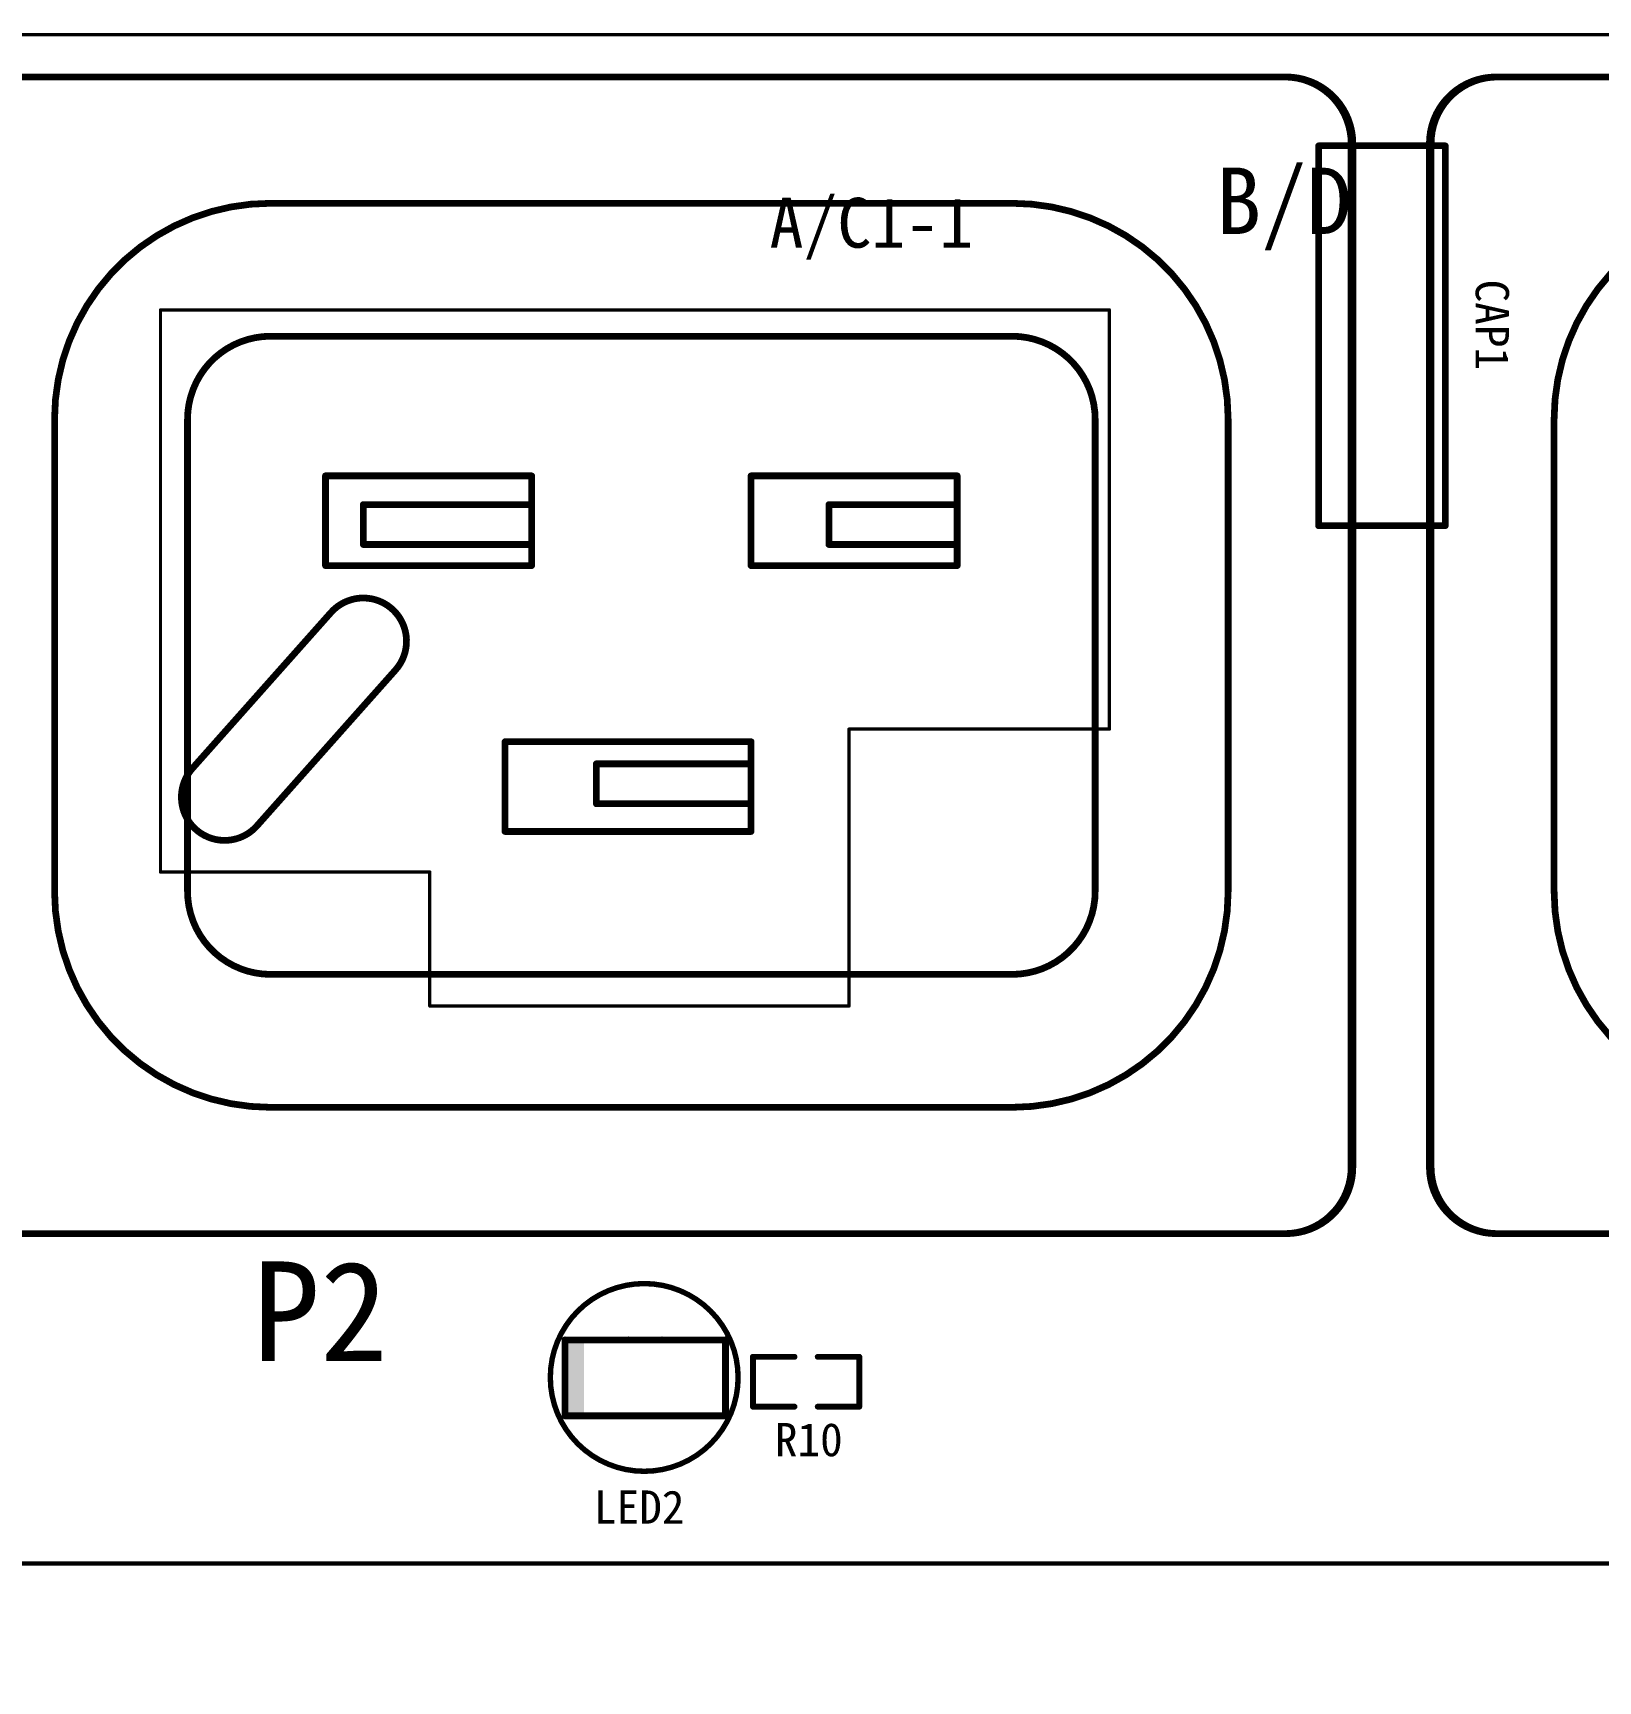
# Model space of a CAD drawing. Extents: x 741 to 1239, y 424 to 620.
# Drawn here: x 1038.64 to 1085.72, y 477.85 to 527.44 of the extents above; entities that cross this region are included whole.
import ezdxf

# ---------------------------------------------------------------- set-up
doc = ezdxf.new("R2010")
doc.units = 0
doc.header["$MEASUREMENT"] = 0
doc.layers.get('0').update_dxf_attribs({"linetype": 'CONTINUOUS'})
doc.layers.get('Defpoints').update_dxf_attribs({"linetype": 'CONTINUOUS'})
doc.layers.add('KEEPOUTLAYER', color=6, linetype='CONTINUOUS')
doc.layers.add('TOPOVERLAY', color=7, linetype='CONTINUOUS')
doc.styles.get("Standard").update_dxf_attribs({"font": 'SimSun.ttf'})
doc.dimstyles.get("Standard").update_dxf_attribs({"dimtxt": 0.18, "dimasz": 0.18, "dimexe": 0.18, "dimexo": 0.0625, "dimgap": 0.09, "dimtad": 0, "dimtih": 1, "dimtoh": 1, "dimdec": 4, "dimzin": 0, "dimdsep": 46, "dimtxsty": 'Standard', "dimcen": 0.09, "dimadec": 0, "dimazin": 0, "dimtfac": 1, "dimtdec": 4, "dimtofl": 0, "dimtmove": 0, "dimatfit": 0, "dimfxl": 1, "dimtolj": 1, "dimtzin": 0, "dimarcsym": 0})

# ---------------------------------------------------------------- blocks, each defined once
blk = doc.blocks.new('0603_120')
at = {"layer": 'TOPOVERLAY', "const_width": 0.178}
for points in [[(-0.75, 0.35), (-0.75, 1.6)], [(0.75, 1.6), (-0.75, 1.6)], [(0.75, 0.35), (0.75, 1.6)], [(-0.75, -1.6), (-0.75, -0.35)], [(0.75, -1.6), (0.75, -0.35)], [(0.75, -1.6), (-0.75, -1.6)]]:
    blk.add_lwpolyline(points, dxfattribs=at)
at = {"layer": 'TOPOVERLAY', "const_width": 0.0889}
for points in [[(-0.794, 1.6, 1), (-0.706, 1.6, 1)], [(-0.794, 1.6, 1), (-0.706, 1.6, 1)], [(0.706, 1.6, 1), (0.794, 1.6, 1)], [(0.706, 1.6, 1), (0.794, 1.6, 1)], [(-0.794, 0.35, 1), (-0.706, 0.35, 1)], [(0.706, 0.35, 1), (0.794, 0.35, 1)], [(-0.794, -0.35, 1), (-0.706, -0.35, 1)], [(0.706, -0.35, 1), (0.794, -0.35, 1)], [(-0.794, -1.6, 1), (-0.706, -1.6, 1)], [(-0.794, -1.6, 1), (-0.706, -1.6, 1)], [(0.706, -1.6, 1), (0.794, -1.6, 1)], [(0.706, -1.6, 1), (0.794, -1.6, 1)]]:
    blk.add_lwpolyline(points, format="xyb", close=True, dxfattribs=at)
blk = doc.blocks.new('C19_131')
at = {"layer": 'TOPOVERLAY', "const_width": 0.203}
for points in [[(-17.407, 19.405, -0.414214), (-15.407, 21.405)], [(-17.407, 19.355, -0.414214), (-15.407, 21.355)], [(15.393, 21.405, -0.414214), (17.393, 19.405)], [(15.393, 21.355, -0.414214), (17.393, 19.355)], [(-13.607, 11.155, -0.414214), (-7.107, 17.655)], [(7.093, 17.655, -0.414214), (13.593, 11.155)], [(-9.607, 11.155, -0.414214), (-7.107, 13.655)], [(7.093, 13.655, -0.414214), (9.593, 11.155)], [(-1.295, -9.331, -1), (0.432, -7.387)], [(-7.107, -17.645, -0.414214), (-13.607, -11.145)], [(-7.107, -13.645, -0.414214), (-9.607, -11.145)], [(13.593, -11.145, -0.414214), (7.093, -17.645)], [(9.593, -11.145, -0.414214), (7.093, -13.645)], [(5.125, -11.558, -1), (3.398, -13.502)], [(-15.407, -21.345, -0.414214), (-17.407, -19.345)], [(-15.407, -21.395, -0.414214), (-17.407, -19.395)], [(17.393, -19.345, -0.414214), (15.393, -21.345)], [(17.393, -19.395, -0.414214), (15.393, -21.395)]]:
    blk.add_lwpolyline(points, format="xyb", dxfattribs=at)
for points in [[(15.393, 21.405), (-15.407, 21.405)], [(15.393, 21.355), (-15.407, 21.355)], [(-17.407, -19.395), (-17.407, 19.405)], [(17.393, -19.395), (17.393, 19.405)], [(7.093, 17.655), (-7.107, 17.655)], [(7.093, 13.655), (-7.107, 13.655)], [(-13.607, -11.145), (-13.607, 11.155)], [(-9.607, -11.145), (-9.607, 11.155)], [(9.593, -11.145), (9.593, 11.155)], [(13.593, -11.145), (13.593, 11.155)], [(-5.407, 3.305), (-5.407, 9.505)], [(-2.707, 9.505), (-5.407, 9.505)], [(-4.541, 5.647), (-4.541, 9.505)], [(-3.341, 5.647), (-3.341, 9.505)], [(-2.707, 3.305), (-2.707, 9.505)], [(-3.341, 5.647), (-4.541, 5.647)], [(-2.707, 3.305), (-5.407, 3.305)], [(2.593, -4.095), (2.593, 3.305)], [(5.293, 3.305), (2.593, 3.305)], [(3.257, -1.348), (3.257, 3.305)], [(4.457, -1.348), (4.457, 3.305)], [(5.293, -4.095), (5.293, 3.305)], [(4.457, -1.348), (3.257, -1.348)], [(-5.407, -9.495), (-5.407, -3.295)], [(-2.707, -3.295), (-5.407, -3.295)], [(-4.541, -8.358), (-4.541, -3.295)], [(-3.341, -8.358), (-3.341, -3.295)], [(-2.707, -9.495), (-2.707, -3.295)], [(5.293, -4.095), (2.593, -4.095)], [(5.125, -11.558), (0.432, -7.387)], [(-3.341, -8.358), (-4.541, -8.358)], [(-2.707, -9.495), (-5.407, -9.495)], [(3.398, -13.502), (-1.295, -9.331)], [(7.093, -13.645), (-7.107, -13.645)], [(7.093, -17.645), (-7.107, -17.645)], [(15.393, -21.345), (-15.407, -21.345)], [(15.393, -21.395), (-15.407, -21.395)]]:
    blk.add_lwpolyline(points, dxfattribs=at)
at = {"layer": 'TOPOVERLAY', "const_width": 0.102}
for points in [[(-15.458, 21.405, 1), (-15.356, 21.405, 1)], [(-15.458, 21.405, 1), (-15.356, 21.405, 1)], [(-15.458, 21.355, 1), (-15.356, 21.355, 1)], [(-15.458, 21.355, 1), (-15.356, 21.355, 1)], [(15.342, 21.405, 1), (15.444, 21.405, 1)], [(15.342, 21.405, 1), (15.444, 21.405, 1)], [(15.342, 21.355, 1), (15.444, 21.355, 1)], [(15.342, 21.355, 1), (15.444, 21.355, 1)], [(-17.458, 19.405, 1), (-17.356, 19.405, 1)], [(-17.458, 19.405, 1), (-17.356, 19.405, 1)], [(-17.458, 19.355, 1), (-17.356, 19.355, 1)], [(17.342, 19.405, 1), (17.444, 19.405, 1)], [(17.342, 19.405, 1), (17.444, 19.405, 1)], [(17.342, 19.355, 1), (17.444, 19.355, 1)], [(-7.158, 17.655, 1), (-7.056, 17.655, 1)], [(-7.158, 17.655, 1), (-7.056, 17.655, 1)], [(7.042, 17.655, 1), (7.144, 17.655, 1)], [(7.042, 17.655, 1), (7.144, 17.655, 1)], [(-7.158, 13.655, 1), (-7.056, 13.655, 1)], [(-7.158, 13.655, 1), (-7.056, 13.655, 1)], [(7.042, 13.655, 1), (7.144, 13.655, 1)], [(7.042, 13.655, 1), (7.144, 13.655, 1)], [(-13.658, 11.155, 1), (-13.556, 11.155, 1)], [(-13.658, 11.155, 1), (-13.556, 11.155, 1)], [(-9.658, 11.155, 1), (-9.556, 11.155, 1)], [(-9.658, 11.155, 1), (-9.556, 11.155, 1)], [(9.542, 11.155, 1), (9.644, 11.155, 1)], [(9.542, 11.155, 1), (9.644, 11.155, 1)], [(13.542, 11.155, 1), (13.644, 11.155, 1)], [(13.542, 11.155, 1), (13.644, 11.155, 1)], [(-5.458, 9.505, 1), (-5.356, 9.505, 1)], [(-5.458, 9.505, 1), (-5.356, 9.505, 1)], [(-4.592, 9.505, 1), (-4.49, 9.505, 1)], [(-3.392, 9.505, 1), (-3.29, 9.505, 1)], [(-2.758, 9.505, 1), (-2.656, 9.505, 1)], [(-2.758, 9.505, 1), (-2.656, 9.505, 1)], [(-4.592, 5.647, 1), (-4.49, 5.647, 1)], [(-4.592, 5.647, 1), (-4.49, 5.647, 1)], [(-3.392, 5.647, 1), (-3.29, 5.647, 1)], [(-3.392, 5.647, 1), (-3.29, 5.647, 1)], [(-5.458, 3.305, 1), (-5.356, 3.305, 1)], [(-5.458, 3.305, 1), (-5.356, 3.305, 1)], [(-2.758, 3.305, 1), (-2.656, 3.305, 1)], [(-2.758, 3.305, 1), (-2.656, 3.305, 1)], [(2.542, 3.305, 1), (2.644, 3.305, 1)], [(2.542, 3.305, 1), (2.644, 3.305, 1)], [(3.206, 3.305, 1), (3.308, 3.305, 1)], [(4.406, 3.305, 1), (4.508, 3.305, 1)], [(5.242, 3.305, 1), (5.344, 3.305, 1)], [(5.242, 3.305, 1), (5.344, 3.305, 1)], [(3.206, -1.348, 1), (3.308, -1.348, 1)], [(3.206, -1.348, 1), (3.308, -1.348, 1)], [(4.406, -1.348, 1), (4.508, -1.348, 1)], [(4.406, -1.348, 1), (4.508, -1.348, 1)], [(-5.458, -3.295, 1), (-5.356, -3.295, 1)], [(-5.458, -3.295, 1), (-5.356, -3.295, 1)], [(-4.592, -3.295, 1), (-4.49, -3.295, 1)], [(-3.392, -3.295, 1), (-3.29, -3.295, 1)], [(-2.758, -3.295, 1), (-2.656, -3.295, 1)], [(-2.758, -3.295, 1), (-2.656, -3.295, 1)], [(2.542, -4.095, 1), (2.644, -4.095, 1)], [(2.542, -4.095, 1), (2.644, -4.095, 1)], [(5.242, -4.095, 1), (5.344, -4.095, 1)], [(5.242, -4.095, 1), (5.344, -4.095, 1)], [(0.381, -7.387, 1), (0.483, -7.387, 1)], [(0.381, -7.387, 1), (0.483, -7.387, 1)], [(-4.592, -8.358, 1), (-4.49, -8.358, 1)], [(-4.592, -8.358, 1), (-4.49, -8.358, 1)], [(-3.392, -8.358, 1), (-3.29, -8.358, 1)], [(-3.392, -8.358, 1), (-3.29, -8.358, 1)], [(-5.458, -9.495, 1), (-5.356, -9.495, 1)], [(-5.458, -9.495, 1), (-5.356, -9.495, 1)], [(-2.758, -9.495, 1), (-2.656, -9.495, 1)], [(-2.758, -9.495, 1), (-2.656, -9.495, 1)], [(-1.346, -9.331, 1), (-1.244, -9.331, 1)], [(-1.346, -9.331, 1), (-1.244, -9.331, 1)], [(-13.658, -11.145, 1), (-13.556, -11.145, 1)], [(-13.658, -11.145, 1), (-13.556, -11.145, 1)], [(-9.658, -11.145, 1), (-9.556, -11.145, 1)], [(-9.658, -11.145, 1), (-9.556, -11.145, 1)], [(9.542, -11.145, 1), (9.644, -11.145, 1)], [(9.542, -11.145, 1), (9.644, -11.145, 1)], [(13.542, -11.145, 1), (13.644, -11.145, 1)], [(13.542, -11.145, 1), (13.644, -11.145, 1)], [(5.074, -11.558, 1), (5.176, -11.558, 1)], [(5.074, -11.558, 1), (5.176, -11.558, 1)], [(-7.158, -13.645, 1), (-7.056, -13.645, 1)], [(-7.158, -13.645, 1), (-7.056, -13.645, 1)], [(3.348, -13.502, 1), (3.449, -13.502, 1)], [(3.348, -13.502, 1), (3.449, -13.502, 1)], [(7.042, -13.645, 1), (7.144, -13.645, 1)], [(7.042, -13.645, 1), (7.144, -13.645, 1)], [(-7.158, -17.645, 1), (-7.056, -17.645, 1)], [(-7.158, -17.645, 1), (-7.056, -17.645, 1)], [(7.042, -17.645, 1), (7.144, -17.645, 1)], [(7.042, -17.645, 1), (7.144, -17.645, 1)], [(-17.458, -19.345, 1), (-17.356, -19.345, 1)], [(-17.458, -19.395, 1), (-17.356, -19.395, 1)], [(-17.458, -19.395, 1), (-17.356, -19.395, 1)], [(17.342, -19.345, 1), (17.444, -19.345, 1)], [(17.342, -19.395, 1), (17.444, -19.395, 1)], [(17.342, -19.395, 1), (17.444, -19.395, 1)], [(-15.458, -21.345, 1), (-15.356, -21.345, 1)], [(-15.458, -21.345, 1), (-15.356, -21.345, 1)], [(-15.458, -21.395, 1), (-15.356, -21.395, 1)], [(-15.458, -21.395, 1), (-15.356, -21.395, 1)], [(15.342, -21.345, 1), (15.444, -21.345, 1)], [(15.342, -21.345, 1), (15.444, -21.345, 1)], [(15.342, -21.395, 1), (15.444, -21.395, 1)], [(15.342, -21.395, 1), (15.444, -21.395, 1)]]:
    blk.add_lwpolyline(points, format="xyb", close=True, dxfattribs=at)
blk = doc.blocks.new('0805LED_143')
at = {"layer": 'TOPOVERLAY', "const_width": 0.203}
for points in [[(-2.591, 1.149), (-0.686, 1.149)], [(-2.591, -1.137), (-2.591, 1.149)], [(-0.686, 1.149), (0.33, 1.149)], [(0.33, 1.149), (2.235, 1.149)], [(2.235, -1.137), (2.235, 1.149)], [(-2.591, -1.137), (-0.686, -1.137)], [(-0.686, -1.137), (0.33, -1.137)], [(0.33, -1.137), (2.235, -1.137)]]:
    blk.add_lwpolyline(points, dxfattribs=at)
at = {"layer": 'TOPOVERLAY', "const_width": 0.102}
for points in [[(-2.642, 1.149, 1), (-2.54, 1.149, 1)], [(-2.642, 1.149, 1), (-2.54, 1.149, 1)], [(-0.737, 1.149, 1), (-0.635, 1.149, 1)], [(-0.737, 1.149, 1), (-0.635, 1.149, 1)], [(0.279, 1.149, 1), (0.381, 1.149, 1)], [(0.279, 1.149, 1), (0.381, 1.149, 1)], [(2.184, 1.149, 1), (2.286, 1.149, 1)], [(2.184, 1.149, 1), (2.286, 1.149, 1)], [(-2.642, -1.137, 1), (-2.54, -1.137, 1)], [(-2.642, -1.137, 1), (-2.54, -1.137, 1)], [(-0.737, -1.137, 1), (-0.635, -1.137, 1)], [(-0.737, -1.137, 1), (-0.635, -1.137, 1)], [(0.279, -1.137, 1), (0.381, -1.137, 1)], [(0.279, -1.137, 1), (0.381, -1.137, 1)], [(2.184, -1.137, 1), (2.286, -1.137, 1)], [(2.184, -1.137, 1), (2.286, -1.137, 1)]]:
    blk.add_lwpolyline(points, format="xyb", close=True, dxfattribs=at)
at = {"layer": 'TOPOVERLAY'}
blk.add_solid([(-2.574, -1.136), (-2.015, -1.136), (-2.574, 1.15), (-2.015, 1.15)], dxfattribs=at)
blk = doc.blocks.new('RAD_0_3_159')
at = {"layer": 'TOPOVERLAY', "const_width": 0.2}
for points in [[(5.715, 1.905), (-5.715, 1.905)], [(-5.715, -1.905), (-5.715, 1.905)], [(5.715, -1.905), (5.715, 1.905)], [(5.715, -1.905), (-5.715, -1.905)]]:
    blk.add_lwpolyline(points, dxfattribs=at)
at = {"layer": 'TOPOVERLAY', "const_width": 0.1}
for points in [[(-5.765, 1.905, 1), (-5.665, 1.905, 1)], [(-5.765, 1.905, 1), (-5.665, 1.905, 1)], [(5.665, 1.905, 1), (5.765, 1.905, 1)], [(5.665, 1.905, 1), (5.765, 1.905, 1)], [(-5.765, -1.905, 1), (-5.665, -1.905, 1)], [(-5.765, -1.905, 1), (-5.665, -1.905, 1)], [(5.665, -1.905, 1), (5.765, -1.905, 1)], [(5.665, -1.905, 1), (5.765, -1.905, 1)]]:
    blk.add_lwpolyline(points, format="xyb", close=True, dxfattribs=at)
blk = doc.blocks.new('_Open90')
at = {"color": 0, "linetype": 'ByBlock', "lineweight": -2}
for p, q in [((0, 0), (-1, 0)), ((-0.5, 0.5), (0, 0)), ((0, 0), (-0.5, -0.5))]:
    blk.add_line(p, q, dxfattribs=at)
blk = doc.blocks.new('*D829')
at = {"color": 0, "linetype": 'Continuous', "lineweight": -2}
for p, q in [((795.243, 481.341), (795.243, 459.542)), ((1130.282, 481.26), (1130.282, 459.542))]:
    blk.add_line(p, q, dxfattribs=at)
at = {"color": 6, "linetype": 'Continuous', "lineweight": -2}
for p, q in [((795.423, 459.722), (960.291, 459.722)), ((1130.102, 459.722), (965.233, 459.722))]:
    blk.add_line(p, q, dxfattribs=at)
at = {"layer": 'Defpoints', "color": 0, "linetype": 'Continuous'}
for p in [(795.243, 481.404), (1130.282, 481.322), (1130.282, 459.722)]:
    blk.add_point(p, dxfattribs=at)
at = {"color": 6, "linetype": 'Continuous', "lineweight": -2, "xscale": 0.18, "yscale": 0.18, "zscale": 0.18, "rotation": 180}
blk.add_blockref('_Open90', (795.243, 459.722), dxfattribs=at)
at = {"color": 6, "linetype": 'Continuous', "lineweight": -2, "xscale": 0.18, "yscale": 0.18, "zscale": 0.18}
blk.add_blockref('_Open90', (1130.282, 459.722), dxfattribs=at)
at = {"color": 6, "linetype": 'Continuous', "insert": (962.762, 459.722), "char_height": 1.5, "attachment_point": 5}
blk.add_mtext('\\A1;335', dxfattribs=at)

msp = doc.modelspace()

# ---------------------------------------------------------------- linework, layer by layer
at = {"layer": 'KEEPOUTLAYER'}
for points, const_width in [([(795.227, 527.387), (1130.227, 527.387)], 0.1), ([(1042.478, 502.193), (1042.478, 519.104)], 0.1), ([(1042.478, 519.104), (1071.018, 519.104)], 0.1), ([(1071.018, 506.493), (1071.018, 519.104)], 0.1), ([(1043.434, 505.307), (1047.605, 510.001)], 0.203), ([(1045.378, 503.581), (1049.549, 508.274)], 0.203), ([(1063.188, 506.493), (1071.018, 506.493)], 0.1), ([(1063.188, 498.163), (1063.188, 506.493)], 0.1), ([(1042.478, 502.193), (1050.578, 502.193)], 0.1), ([(1050.578, 498.163), (1050.578, 502.193)], 0.1), ([(1050.578, 498.163), (1063.188, 498.163)], 0.1), ([(795.227, 481.387), (1130.227, 481.387)], 0.127)]:
    msp.add_lwpolyline(points, dxfattribs=dict(at, const_width=const_width))
for points, const_width in [([(1042.453, 519.104, 1), (1042.503, 519.104, 1)], 0.05), ([(1042.453, 519.104, 1), (1042.503, 519.104, 1)], 0.05), ([(1070.993, 519.104, 1), (1071.043, 519.104, 1)], 0.05), ([(1070.993, 519.104, 1), (1071.043, 519.104, 1)], 0.05), ([(1047.605, 510.051, 1), (1047.605, 509.95, 1)], 0.102), ([(1047.605, 510.051, 1), (1047.605, 509.95, 1)], 0.102), ([(1049.549, 508.325, 1), (1049.549, 508.223, 1)], 0.102), ([(1049.549, 508.325, 1), (1049.549, 508.223, 1)], 0.102), ([(1063.163, 506.493, 1), (1063.213, 506.493, 1)], 0.05), ([(1063.163, 506.493, 1), (1063.213, 506.493, 1)], 0.05), ([(1070.993, 506.493, 1), (1071.043, 506.493, 1)], 0.05), ([(1070.993, 506.493, 1), (1071.043, 506.493, 1)], 0.05), ([(1043.434, 505.358, 1), (1043.434, 505.257, 1)], 0.102), ([(1043.434, 505.358, 1), (1043.434, 505.257, 1)], 0.102), ([(1045.378, 503.632, 1), (1045.378, 503.53, 1)], 0.102), ([(1045.378, 503.632, 1), (1045.378, 503.53, 1)], 0.102), ([(1042.453, 502.193, 1), (1042.503, 502.193, 1)], 0.05), ([(1042.453, 502.193, 1), (1042.503, 502.193, 1)], 0.05), ([(1050.553, 502.193, 1), (1050.603, 502.193, 1)], 0.05), ([(1050.553, 502.193, 1), (1050.603, 502.193, 1)], 0.05), ([(1050.553, 498.163, 1), (1050.603, 498.163, 1)], 0.05), ([(1050.553, 498.163, 1), (1050.603, 498.163, 1)], 0.05), ([(1063.163, 498.163, 1), (1063.213, 498.163, 1)], 0.05), ([(1063.163, 498.163, 1), (1063.213, 498.163, 1)], 0.05)]:
    msp.add_lwpolyline(points, format="xyb", close=True, dxfattribs=dict(at, const_width=const_width))
at = {"layer": 'KEEPOUTLAYER', "const_width": 0.203}
for points in [[(1047.605, 510.001, -1), (1049.549, 508.274)], [(1045.378, 503.581, -1), (1043.434, 505.307)]]:
    msp.add_lwpolyline(points, format="xyb", dxfattribs=at)
at = {"layer": 'TOPOVERLAY', "const_width": 0.203}
for points in [[(1037.541, 526.113), (1076.341, 526.113)], [(1078.291, 493.313), (1078.291, 524.113)], [(1078.341, 493.313), (1078.341, 524.113)], [(1045.791, 522.313), (1068.091, 522.313)], [(1045.791, 518.313), (1068.091, 518.313)], [(1039.291, 501.613), (1039.291, 515.813)], [(1043.291, 501.613), (1043.291, 515.813)], [(1070.591, 501.613), (1070.591, 515.813)], [(1074.591, 501.613), (1074.591, 515.813)], [(1047.441, 511.413), (1047.441, 514.113)], [(1047.441, 514.113), (1053.641, 514.113)], [(1053.641, 511.413), (1053.641, 514.113)], [(1060.241, 511.413), (1060.241, 514.113)], [(1060.241, 514.113), (1066.441, 514.113)], [(1066.441, 511.413), (1066.441, 514.113)], [(1048.578, 512.047), (1048.578, 513.247)], [(1048.578, 513.247), (1053.641, 513.247)], [(1062.583, 512.047), (1062.583, 513.247)], [(1062.583, 513.247), (1066.441, 513.247)], [(1048.578, 512.047), (1053.641, 512.047)], [(1062.583, 512.047), (1066.441, 512.047)], [(1047.441, 511.413), (1053.641, 511.413)], [(1060.241, 511.413), (1066.441, 511.413)], [(1043.434, 505.307), (1047.605, 510.001)], [(1045.378, 503.581), (1049.549, 508.274)], [(1052.841, 503.413), (1052.841, 506.113)], [(1052.841, 506.113), (1060.241, 506.113)], [(1060.241, 503.413), (1060.241, 506.113)], [(1055.588, 504.249), (1055.588, 505.449)], [(1055.588, 505.449), (1060.241, 505.449)], [(1055.588, 504.249), (1060.241, 504.249)], [(1052.841, 503.413), (1060.241, 503.413)], [(1045.791, 499.113), (1068.091, 499.113)], [(1045.791, 495.113), (1068.091, 495.113)], [(1037.541, 491.313), (1076.341, 491.313)]]:
    msp.add_lwpolyline(points, dxfattribs=at)
for points in [[(1076.291, 526.113, -0.414214), (1078.291, 524.113)], [(1076.341, 526.113, -0.414214), (1078.341, 524.113)], [(1039.291, 515.813, -0.414214), (1045.791, 522.313)], [(1068.091, 522.313, -0.414214), (1074.591, 515.813)], [(1043.291, 515.813, -0.414214), (1045.791, 518.313)], [(1068.091, 518.313, -0.414214), (1070.591, 515.813)], [(1047.605, 510.001, -1), (1049.549, 508.274)], [(1045.378, 503.581, -1), (1043.434, 505.307)], [(1045.791, 495.113, -0.414214), (1039.291, 501.613)], [(1045.791, 499.113, -0.414214), (1043.291, 501.613)], [(1070.591, 501.613, -0.414214), (1068.091, 499.113)], [(1074.591, 501.613, -0.414214), (1068.091, 495.113)], [(1078.291, 493.313, -0.414214), (1076.291, 491.313)], [(1078.341, 493.313, -0.414214), (1076.341, 491.313)]]:
    msp.add_lwpolyline(points, format="xyb", dxfattribs=at)
at = {"layer": 'TOPOVERLAY'}
for points, const_width in [([(1076.291, 526.163, 1), (1076.291, 526.062, 1)], 0.102), ([(1076.341, 526.163, 1), (1076.341, 526.062, 1)], 0.102), ([(1076.341, 526.163, 1), (1076.341, 526.062, 1)], 0.102), ([(1078.291, 524.163, 1), (1078.291, 524.062, 1)], 0.102), ([(1078.291, 524.163, 1), (1078.291, 524.062, 1)], 0.102), ([(1078.341, 524.163, 1), (1078.341, 524.062, 1)], 0.102), ([(1078.341, 524.163, 1), (1078.341, 524.062, 1)], 0.102), ([(1045.791, 522.363, 1), (1045.791, 522.262, 1)], 0.102), ([(1045.791, 522.363, 1), (1045.791, 522.262, 1)], 0.102), ([(1068.091, 522.363, 1), (1068.091, 522.262, 1)], 0.102), ([(1068.091, 522.363, 1), (1068.091, 522.262, 1)], 0.102), ([(1045.791, 518.363, 1), (1045.791, 518.262, 1)], 0.102), ([(1045.791, 518.363, 1), (1045.791, 518.262, 1)], 0.102), ([(1068.091, 518.363, 1), (1068.091, 518.262, 1)], 0.102), ([(1068.091, 518.363, 1), (1068.091, 518.262, 1)], 0.102), ([(1039.291, 515.863, 1), (1039.291, 515.762, 1)], 0.102), ([(1039.291, 515.863, 1), (1039.291, 515.762, 1)], 0.102), ([(1043.291, 515.863, 1), (1043.291, 515.762, 1)], 0.102), ([(1043.291, 515.863, 1), (1043.291, 515.762, 1)], 0.102), ([(1070.591, 515.863, 1), (1070.591, 515.762, 1)], 0.102), ([(1070.591, 515.863, 1), (1070.591, 515.762, 1)], 0.102), ([(1074.591, 515.863, 1), (1074.591, 515.762, 1)], 0.102), ([(1074.591, 515.863, 1), (1074.591, 515.762, 1)], 0.102), ([(1047.441, 514.163, 1), (1047.441, 514.062, 1)], 0.102), ([(1047.441, 514.163, 1), (1047.441, 514.062, 1)], 0.102), ([(1053.641, 514.163, 1), (1053.641, 514.062, 1)], 0.102), ([(1053.641, 514.163, 1), (1053.641, 514.062, 1)], 0.102), ([(1060.241, 514.163, 1), (1060.241, 514.062, 1)], 0.102), ([(1060.241, 514.163, 1), (1060.241, 514.062, 1)], 0.102), ([(1066.441, 514.163, 1), (1066.441, 514.062, 1)], 0.102), ([(1066.441, 514.163, 1), (1066.441, 514.062, 1)], 0.102), ([(1048.578, 513.298, 1), (1048.578, 513.196, 1)], 0.102), ([(1048.578, 513.298, 1), (1048.578, 513.196, 1)], 0.102), ([(1053.641, 513.298, 1), (1053.641, 513.196, 1)], 0.102), ([(1062.583, 513.298, 1), (1062.583, 513.196, 1)], 0.102), ([(1062.583, 513.298, 1), (1062.583, 513.196, 1)], 0.102), ([(1066.441, 513.298, 1), (1066.441, 513.196, 1)], 0.102), ([(1048.578, 512.098, 1), (1048.578, 511.996, 1)], 0.102), ([(1048.578, 512.098, 1), (1048.578, 511.996, 1)], 0.102), ([(1053.641, 512.098, 1), (1053.641, 511.996, 1)], 0.102), ([(1062.583, 512.098, 1), (1062.583, 511.996, 1)], 0.102), ([(1062.583, 512.098, 1), (1062.583, 511.996, 1)], 0.102), ([(1066.441, 512.098, 1), (1066.441, 511.996, 1)], 0.102), ([(1047.441, 511.463, 1), (1047.441, 511.362, 1)], 0.102), ([(1047.441, 511.463, 1), (1047.441, 511.362, 1)], 0.102), ([(1053.641, 511.463, 1), (1053.641, 511.362, 1)], 0.102), ([(1053.641, 511.463, 1), (1053.641, 511.362, 1)], 0.102), ([(1060.241, 511.463, 1), (1060.241, 511.362, 1)], 0.102), ([(1060.241, 511.463, 1), (1060.241, 511.362, 1)], 0.102), ([(1066.441, 511.463, 1), (1066.441, 511.362, 1)], 0.102), ([(1066.441, 511.463, 1), (1066.441, 511.362, 1)], 0.102), ([(1047.605, 510.051, 1), (1047.605, 509.95, 1)], 0.102), ([(1047.605, 510.051, 1), (1047.605, 509.95, 1)], 0.102), ([(1049.549, 508.325, 1), (1049.549, 508.223, 1)], 0.102), ([(1049.549, 508.325, 1), (1049.549, 508.223, 1)], 0.102), ([(1052.841, 506.163, 1), (1052.841, 506.062, 1)], 0.102), ([(1052.841, 506.163, 1), (1052.841, 506.062, 1)], 0.102), ([(1060.241, 506.163, 1), (1060.241, 506.062, 1)], 0.102), ([(1060.241, 506.163, 1), (1060.241, 506.062, 1)], 0.102), ([(1043.434, 505.358, 1), (1043.434, 505.257, 1)], 0.102), ([(1043.434, 505.358, 1), (1043.434, 505.257, 1)], 0.102), ([(1055.588, 505.5, 1), (1055.588, 505.398, 1)], 0.102), ([(1055.588, 505.5, 1), (1055.588, 505.398, 1)], 0.102), ([(1060.241, 505.5, 1), (1060.241, 505.398, 1)], 0.102), ([(1055.588, 504.3, 1), (1055.588, 504.198, 1)], 0.102), ([(1055.588, 504.3, 1), (1055.588, 504.198, 1)], 0.102), ([(1060.241, 504.3, 1), (1060.241, 504.198, 1)], 0.102), ([(1045.378, 503.632, 1), (1045.378, 503.53, 1)], 0.102), ([(1045.378, 503.632, 1), (1045.378, 503.53, 1)], 0.102), ([(1052.841, 503.463, 1), (1052.841, 503.362, 1)], 0.102), ([(1052.841, 503.463, 1), (1052.841, 503.362, 1)], 0.102), ([(1060.241, 503.463, 1), (1060.241, 503.362, 1)], 0.102), ([(1060.241, 503.463, 1), (1060.241, 503.362, 1)], 0.102), ([(1039.291, 501.663, 1), (1039.291, 501.562, 1)], 0.102), ([(1039.291, 501.663, 1), (1039.291, 501.562, 1)], 0.102), ([(1043.291, 501.663, 1), (1043.291, 501.562, 1)], 0.102), ([(1043.291, 501.663, 1), (1043.291, 501.562, 1)], 0.102), ([(1070.591, 501.663, 1), (1070.591, 501.562, 1)], 0.102), ([(1070.591, 501.663, 1), (1070.591, 501.562, 1)], 0.102), ([(1074.591, 501.663, 1), (1074.591, 501.562, 1)], 0.102), ([(1074.591, 501.663, 1), (1074.591, 501.562, 1)], 0.102), ([(1045.791, 499.163, 1), (1045.791, 499.062, 1)], 0.102), ([(1045.791, 499.163, 1), (1045.791, 499.062, 1)], 0.102), ([(1068.091, 499.163, 1), (1068.091, 499.062, 1)], 0.102), ([(1068.091, 499.163, 1), (1068.091, 499.062, 1)], 0.102), ([(1045.791, 495.163, 1), (1045.791, 495.062, 1)], 0.102), ([(1045.791, 495.163, 1), (1045.791, 495.062, 1)], 0.102), ([(1068.091, 495.163, 1), (1068.091, 495.062, 1)], 0.102), ([(1068.091, 495.163, 1), (1068.091, 495.062, 1)], 0.102), ([(1078.291, 493.363, 1), (1078.291, 493.262, 1)], 0.102), ([(1078.291, 493.363, 1), (1078.291, 493.262, 1)], 0.102), ([(1078.341, 493.363, 1), (1078.341, 493.262, 1)], 0.102), ([(1078.341, 493.363, 1), (1078.341, 493.262, 1)], 0.102), ([(1076.291, 491.363, 1), (1076.291, 491.262, 1)], 0.102), ([(1076.341, 491.363, 1), (1076.341, 491.262, 1)], 0.102), ([(1076.341, 491.363, 1), (1076.341, 491.262, 1)], 0.102), ([(1059.869, 486.987, 1), (1054.185, 486.987, 1)], 0.127), ([(1059.833, 486.987, 1), (1054.221, 486.987, 1)], 0.127), ([(1054.153, 486.987, 1), (1054.216, 486.987, 1)], 0.0635), ([(1054.189, 486.987, 1), (1054.252, 486.987, 1)], 0.0635), ([(1059.801, 486.987, 1), (1059.865, 486.987, 1)], 0.0635), ([(1059.837, 486.987, 1), (1059.901, 486.987, 1)], 0.0635)]:
    msp.add_lwpolyline(points, format="xyb", close=True, dxfattribs=dict(at, const_width=const_width))

# ---------------------------------------------------------------- block references
at = {"rotation": 270}
for name, p in [('C19_131', (1102.04, 508.706)), ('RAD_0_3_159', (1079.217, 518.327)), ('0603_120', (1061.897, 486.857))]:
    msp.add_blockref(name, p, dxfattribs=at)
msp.add_blockref('0805LED_143', (1057.236, 486.968))

# ---------------------------------------------------------------- texts
at = {"layer": 'TOPOVERLAY'}
for s, height, rotation, p in [('B/D', 2, 360, (1074.227, 521.387)), ('A/C1-1', 1.5, 360, (1060.797, 520.977)), ('CAP1', 1, 270, (1082.037, 520.017)), ('P2', 3, 360, (1045.237, 487.477)), ('R10', 1, 360, (1060.957, 484.617)), ('LED2', 1, 360, (1055.517, 482.587))]:
    msp.add_text(s, height=height, rotation=rotation, dxfattribs=at).set_placement(p)

# ---------------------------------------------------------------- dimensions: what is measured, and where the dimension line sits
at = {"linetype": 'Continuous'}
dim = msp.add_linear_dim(base=(1130.282, 459.722), p1=(795.243, 481.404), p2=(1130.282, 481.322), dimstyle='Standard', override={"dimtxt": 1.5, "dimgap": 1, "dimdec": 0, "dimblk1": 'Open90', "dimblk2": 'Open90', "dimsah": 1, "dimclrd": 6, "dimclrt": 6, "dimatfit": 3, "dimtfillclr": 7}, dxfattribs=at)
dim.commit()
dim.dimension.update_dxf_attribs({"geometry": '*D829', "text_midpoint": (962.762, 459.722)})

doc.saveas('drawing.dxf')
